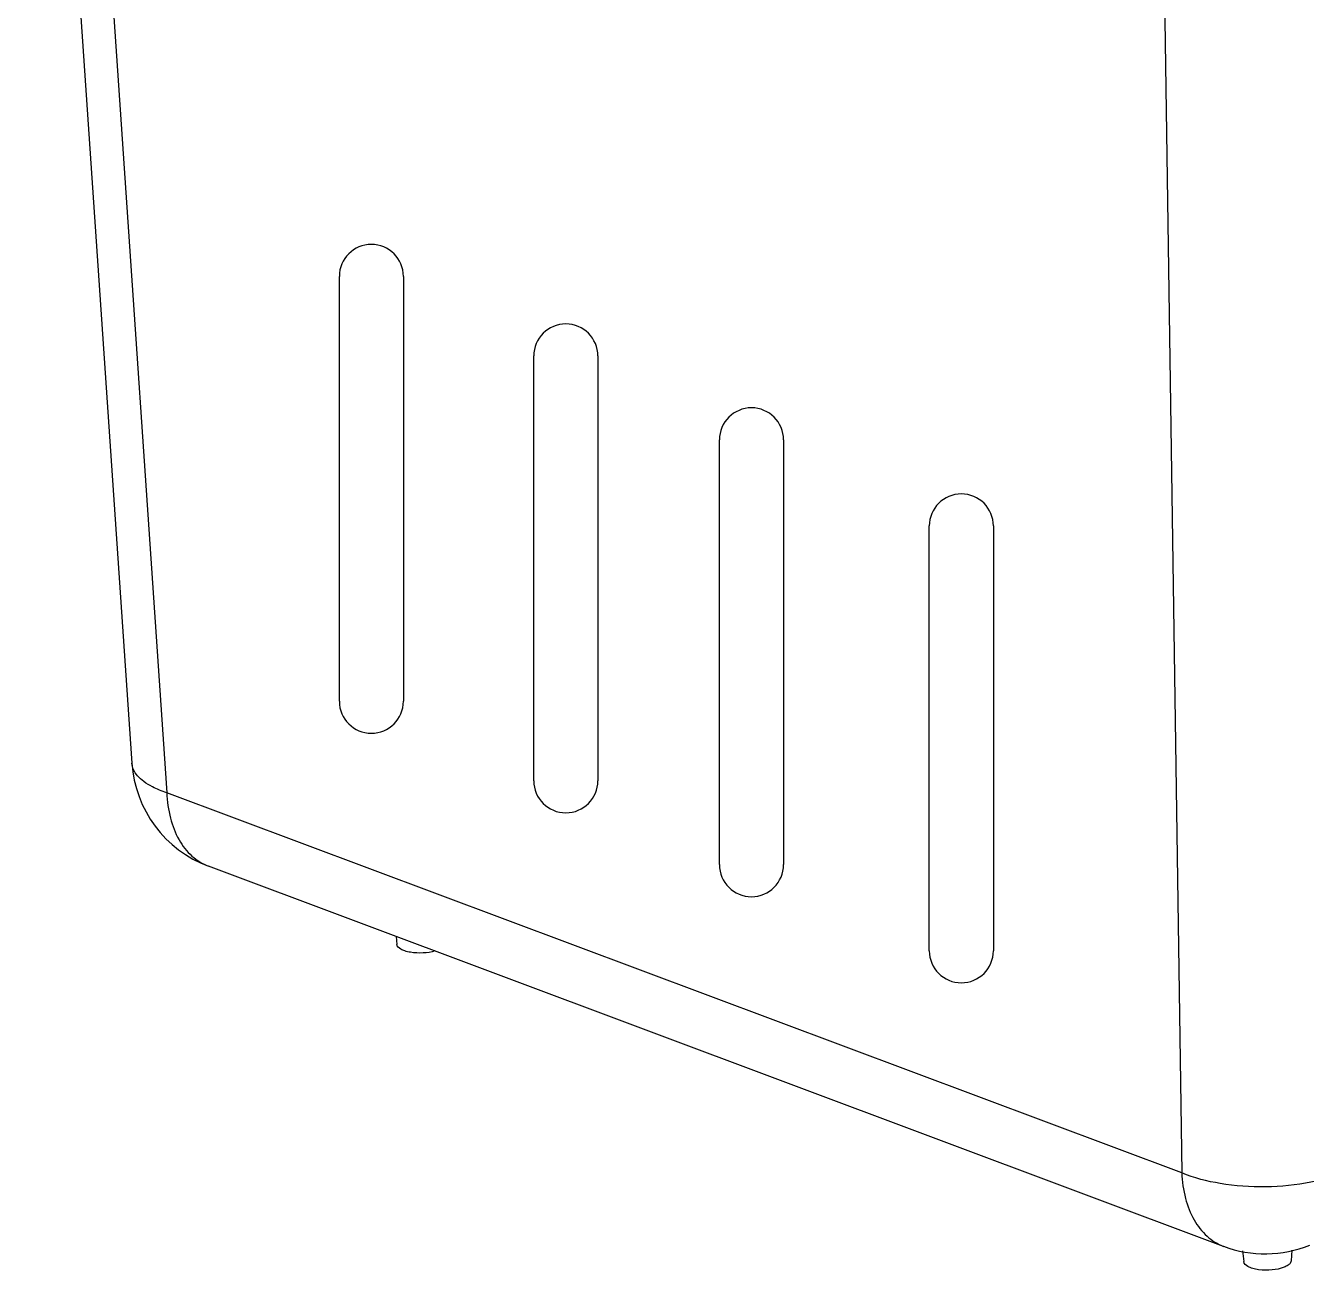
# Model space of a CAD drawing. Header units: millimetres. Extents: x 3083 to 7283, y 1609 to 4579.
# Drawn here: x 5967.8 to 6090.6, y 3925 to 4044.3 of the extents above; entities that cross this region are included whole.
import ezdxf

# ---------------------------------------------------------------- set-up
doc = ezdxf.new("R2010")
doc.units = ezdxf.units.MM

msp = doc.modelspace()

# ---------------------------------------------------------------- linework, layer by layer
at = {"linetype": 'Continuous'}
for p, q in [((5967.84, 4122.68, -163.19), (5978.02, 3973.6, -163.19)), ((5971.08, 4121.47, -163.19), (5981.36, 3970.77, -163.19)), ((6076.46, 4082.01, -163.19), (6078.62, 3934.34, -163.19)), ((6078.62, 3934.34, -163.19), (5981.36, 3970.77, -163.19)), ((6082.63, 3927.31, -163.19), (5985.37, 3963.74, -163.19)), ((6003.33, 3957.01, -163.19), (6003.4, 3956.23, -163.19)), ((6084.45, 3926.87, -163.19), (6084.55, 3925.85, -163.19)), ((6089.15, 3926.95, -163.19), (6089.09, 3925.91, -163.19))]:
    msp.add_line(p, q, dxfattribs=at)
for p, q in [((5997.9, 3979.54, -163.19), (5997.9, 4020.24, -163.19)), ((6004.04, 4020.24, -163.19), (6004.04, 3979.54, -163.19)), ((6016.53, 3971.92, -163.19), (6016.53, 4012.62, -163.19)), ((6022.67, 4012.62, -163.19), (6022.67, 3971.92, -163.19)), ((6034.32, 3963.88, -163.19), (6034.32, 4004.58, -163.19)), ((6040.46, 4004.58, -163.19), (6040.46, 3963.88, -163.19)), ((6054.43, 3955.63, -163.19), (6054.43, 3996.33, -163.19)), ((6060.57, 3996.33, -163.19), (6060.57, 3955.63, -163.19))]:
    msp.add_line(p, q)
for centre, start, end in [((6000.97, 4020.24, -163.19), 0, 180), ((6019.6, 4012.62, -163.19), 0, 180), ((6037.39, 4004.58, -163.19), 0, 180), ((6057.5, 3996.33, -163.19), 0, 180), ((6000.97, 3979.54, -163.19), 180, 0), ((6019.6, 3971.92, -163.19), 180, 0), ((6037.39, 3963.88, -163.19), 180, 0), ((6057.5, 3955.63, -163.19), 180, 0)]:
    msp.add_arc(centre, 3.07, start, end)
for centre, start, end in [((5989.35, 3974.37, -163.19), 183.9029, 249.4722), ((6086.61, 3937.95, -163.19), 249.4701, 292.0518)]:
    msp.add_arc(centre, 11.36, start, end, dxfattribs=at)
for points, knots in [([(5981.36, 3970.77, -163.19), (5980.89, 3970.92, -163.19), (5980.13, 3971.23, -163.19), (5979.19, 3971.79, -163.19), (5978.57, 3972.34, -163.19), (5978.15, 3972.94, -163.19), (5978.04, 3973.38, -163.19), (5978.02, 3973.6, -163.19)], [0, 0, 0, 0, 0.323264, 0.530361, 0.707983, 0.861204, 1, 1, 1, 1]), ([(5981.36, 3970.77, -163.19), (5981.4, 3969.95, -163.19), (5981.61, 3968.39, -163.19), (5982.41, 3966.28, -163.19), (5983.66, 3964.65, -163.19), (5984.79, 3963.95, -163.19), (5985.37, 3963.74, -163.19)], [0, 0, 0, 0, 0.288217, 0.548385, 0.782349, 1, 1, 1, 1]), ([(6007.06, 3955.61, -163.19), (6006.69, 3955.49, -163.19), (6005.9, 3955.38, -163.19), (6004.93, 3955.42, -163.19), (6004.21, 3955.59, -163.19), (6003.74, 3955.77, -163.19), (6003.42, 3956.04, -163.19), (6003.4, 3956.23, -163.19)], [0, 0, 0, 0, 0.29372, 0.601985, 0.737862, 0.851055, 1, 1, 1, 1]), ([(6094.67, 3934.57, -163.19), (6093.5, 3934.04, -163.19), (6090.85, 3933.29, -163.19), (6086.66, 3932.89, -163.19), (6082.47, 3933.18, -163.19), (6079.8, 3933.85, -163.19), (6078.62, 3934.34, -163.19)], [0, 0, 0, 0, 0.234228, 0.500305, 0.766219, 1, 1, 1, 1]), ([(6078.62, 3934.34, -163.19), (6078.66, 3933.53, -163.19), (6078.87, 3931.96, -163.19), (6079.67, 3929.86, -163.19), (6080.93, 3928.23, -163.19), (6082.05, 3927.53, -163.19), (6082.63, 3927.31, -163.19)], [0, 0, 0, 0, 0.288217, 0.548385, 0.782349, 1, 1, 1, 1]), ([(6088.43, 3925.3, -163.19), (6088.07, 3925.16, -163.19), (6087.24, 3925, -163.19), (6086.22, 3925.01, -163.19), (6085.44, 3925.17, -163.19), (6084.92, 3925.36, -163.19), (6084.57, 3925.64, -163.19), (6084.55, 3925.85, -163.19)], [0, 0, 0, 0, 0.280773, 0.591619, 0.731513, 0.848511, 1, 1, 1, 1]), ([(6089.09, 3925.91, -163.19), (6089.08, 3925.86, -163.19), (6089.03, 3925.69, -163.19), (6088.79, 3925.47, -163.19), (6088.56, 3925.36, -163.19), (6088.43, 3925.3, -163.19)], [0, 0, 0, 0, 0.186204, 0.535119, 1, 1, 1, 1])]:
    msp.add_open_spline(points, degree=3, knots=knots, dxfattribs=at)

doc.saveas('drawing.dxf')
